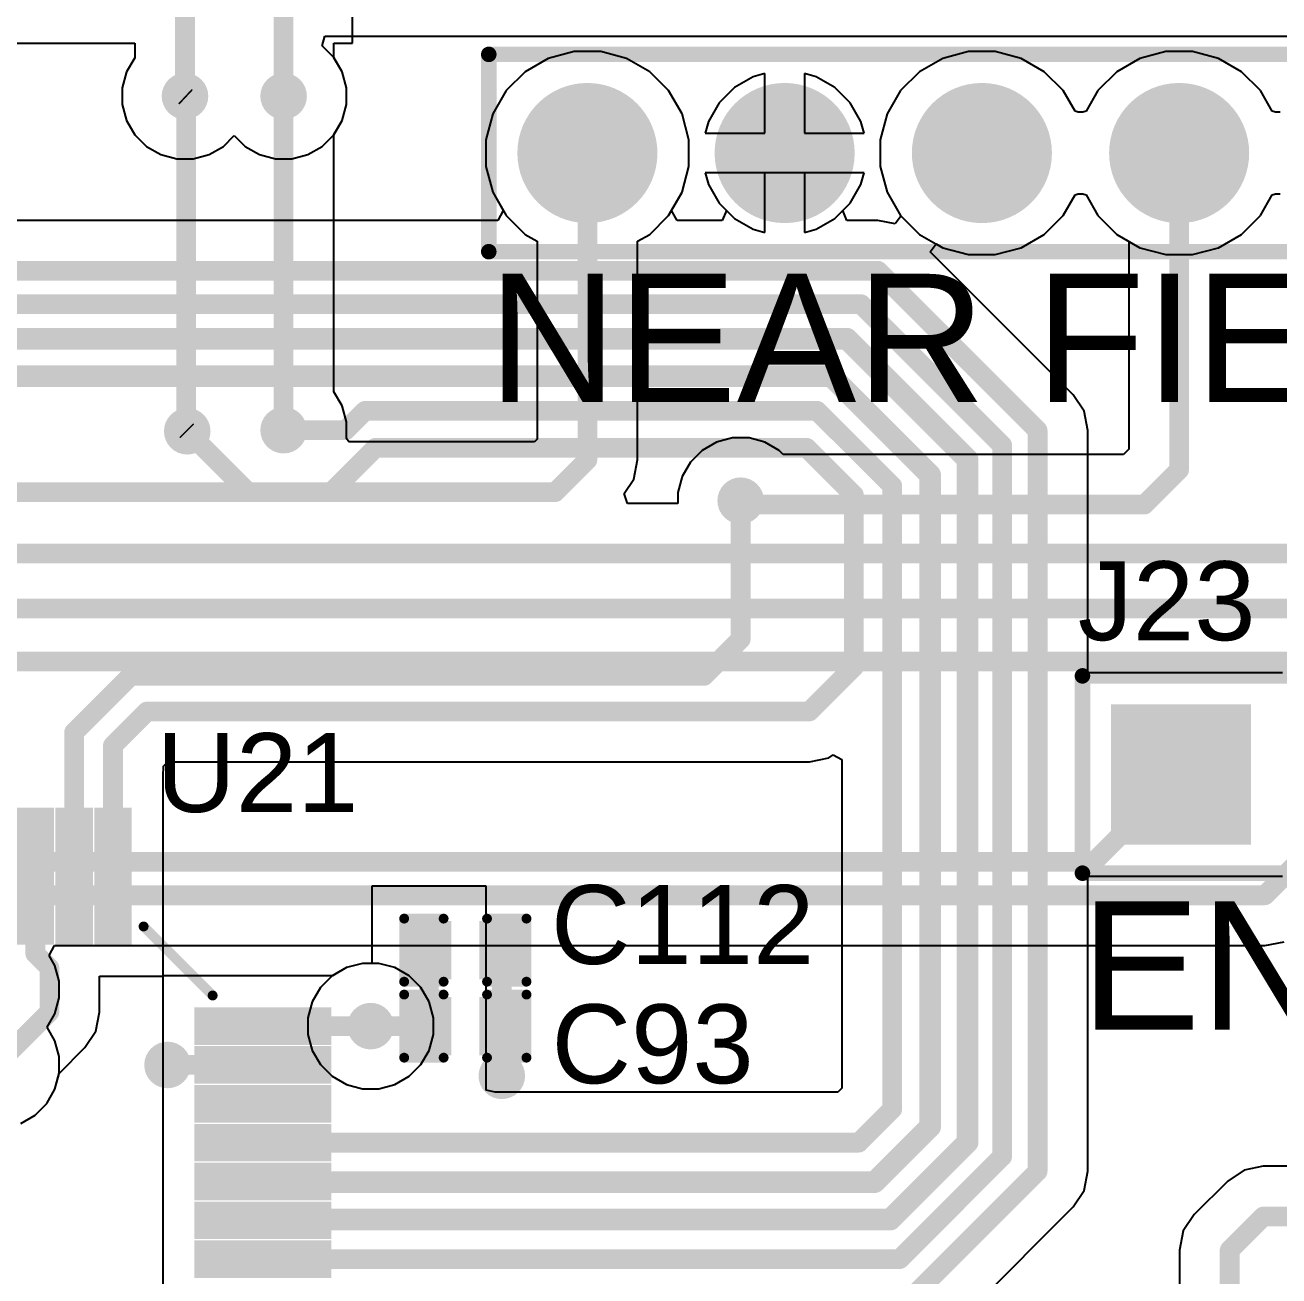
# Model space of a CAD drawing. Header units: millimetres. Extents: x -3 to 5437, y -3 to 5435.
# Drawn here: x 112.34 to 128.48, y 74.01 to 90.12 of the extents above; entities that cross this region are included whole.
import ezdxf

# ---------------------------------------------------------------- set-up
doc = ezdxf.new("R2010")
doc.units = ezdxf.units.MM
for name, color, linetype in [('BottomLayer', 5, 'Continuous'), ('BottomSolder', 6, 'Continuous'), ('MultiLayer', 9, 'Continuous'), ('PadHoleLayer', 156, 'Continuous'), ('TopLayer', 1, 'Continuous'), ('TopOverlay', 2, 'Continuous'), ('TopPaste', 8, 'Continuous'), ('TopSolder', 216, 'Continuous'), ('ViaHoleLayer', 16, 'Continuous')]:
    doc.layers.add(name, color=color, linetype=linetype)
doc.styles.add('Arial', font='', dxfattribs={"height": 0.2})
doc.styles.get('Arial').set_extended_font_data('Arial')

# ---------------------------------------------------------------- blocks, each defined once
blk = doc.blocks.new('C___0402_40')
at = {"layer": 'TopLayer'}
for points in [[(-0.699, -0.318), (-0.699, 0.318), (-0.241, 0.318), (-0.241, -0.318)], [(0.241, -0.318), (0.241, 0.318), (0.699, 0.318), (0.699, -0.318)]]:
    blk.add_hatch(color=1, dxfattribs=at).paths.add_polyline_path(points)
at = {"layer": 'TopPaste'}
for points in [[(-0.699, -0.318), (-0.699, 0.318), (-0.241, 0.318), (-0.241, -0.318)], [(0.241, -0.318), (0.241, 0.318), (0.699, 0.318), (0.699, -0.318)]]:
    blk.add_hatch(color=8, dxfattribs=at).paths.add_polyline_path(points)
at = {"layer": 'TopSolder'}
for points in [[(-0.758, -0.377), (-0.758, 0.377), (-0.181, 0.377), (-0.181, -0.377)], [(0.181, -0.377), (0.181, 0.377), (0.758, 0.377), (0.758, -0.377)]]:
    blk.add_hatch(color=216, dxfattribs=at).paths.add_polyline_path(points)
at = {"layer": 'TopOverlay', "const_width": 0.127}
for points in [[(-0.787, -0.406), (-0.787, 0.406)], [(-0.787, 0.406), (-0.279, 0.406)], [(0.279, 0.406), (0.787, 0.406)], [(0.787, -0.406), (0.787, 0.406)], [(-0.787, -0.406), (-0.279, -0.406)], [(0.279, -0.406), (0.787, -0.406)]]:
    blk.add_lwpolyline(points, dxfattribs=at)
at = {"layer": 'TopOverlay', "const_width": 0.0635}
for points in [[(-0.819, 0.406, 1), (-0.756, 0.406, 1)], [(-0.819, 0.406, 1), (-0.756, 0.406, 1)], [(-0.311, 0.406, 1), (-0.248, 0.406, 1)], [(0.248, 0.406, 1), (0.311, 0.406, 1)], [(0.756, 0.406, 1), (0.819, 0.406, 1)], [(0.756, 0.406, 1), (0.819, 0.406, 1)], [(-0.819, -0.406, 1), (-0.756, -0.406, 1)], [(-0.819, -0.406, 1), (-0.756, -0.406, 1)], [(-0.311, -0.406, 1), (-0.248, -0.406, 1)], [(0.248, -0.406, 1), (0.311, -0.406, 1)], [(0.756, -0.406, 1), (0.819, -0.406, 1)], [(0.756, -0.406, 1), (0.819, -0.406, 1)]]:
    blk.add_lwpolyline(points, format="xyb", close=True, dxfattribs=at)
blk = doc.blocks.new('C___0402_45')
at = {"layer": 'TopLayer'}
for points in [[(-0.699, -0.318), (-0.699, 0.318), (-0.241, 0.318), (-0.241, -0.318)], [(0.241, -0.318), (0.241, 0.318), (0.699, 0.318), (0.699, -0.318)]]:
    blk.add_hatch(color=1, dxfattribs=at).paths.add_polyline_path(points)
at = {"layer": 'TopPaste'}
for points in [[(-0.699, -0.318), (-0.699, 0.318), (-0.241, 0.318), (-0.241, -0.318)], [(0.241, -0.318), (0.241, 0.318), (0.699, 0.318), (0.699, -0.318)]]:
    blk.add_hatch(color=8, dxfattribs=at).paths.add_polyline_path(points)
at = {"layer": 'TopSolder'}
for points in [[(-0.758, -0.377), (-0.758, 0.377), (-0.181, 0.377), (-0.181, -0.377)], [(0.181, -0.377), (0.181, 0.377), (0.758, 0.377), (0.758, -0.377)]]:
    blk.add_hatch(color=216, dxfattribs=at).paths.add_polyline_path(points)
at = {"layer": 'TopOverlay', "const_width": 0.127}
for points in [[(-0.787, -0.406), (-0.787, 0.406)], [(-0.787, 0.406), (-0.279, 0.406)], [(0.279, 0.406), (0.787, 0.406)], [(0.787, -0.406), (0.787, 0.406)], [(-0.787, -0.406), (-0.279, -0.406)], [(0.279, -0.406), (0.787, -0.406)]]:
    blk.add_lwpolyline(points, dxfattribs=at)
at = {"layer": 'TopOverlay', "const_width": 0.0635}
for points in [[(-0.819, 0.406, 1), (-0.756, 0.406, 1)], [(-0.819, 0.406, 1), (-0.756, 0.406, 1)], [(-0.311, 0.406, 1), (-0.248, 0.406, 1)], [(0.248, 0.406, 1), (0.311, 0.406, 1)], [(0.756, 0.406, 1), (0.819, 0.406, 1)], [(0.756, 0.406, 1), (0.819, 0.406, 1)], [(-0.819, -0.406, 1), (-0.756, -0.406, 1)], [(-0.819, -0.406, 1), (-0.756, -0.406, 1)], [(-0.311, -0.406, 1), (-0.248, -0.406, 1)], [(0.248, -0.406, 1), (0.311, -0.406, 1)], [(0.756, -0.406, 1), (0.819, -0.406, 1)], [(0.756, -0.406, 1), (0.819, -0.406, 1)]]:
    blk.add_lwpolyline(points, format="xyb", close=True, dxfattribs=at)
blk = doc.blocks.new('HDR1X7_114')
at = {"layer": 'BottomLayer'}
h = blk.add_hatch(color=5, dxfattribs=at)
edge = h.paths.add_edge_path()
edge.add_arc((7.62, 0), 0.8, 0, 360)
h = blk.add_hatch(color=5, dxfattribs=at)
edge = h.paths.add_edge_path()
edge.add_arc((10.16, 0), 0.8, 0, 360)
h = blk.add_hatch(color=5, dxfattribs=at)
edge = h.paths.add_edge_path()
edge.add_arc((12.7, 0), 0.8, 0, 360)
h = blk.add_hatch(color=5, dxfattribs=at)
edge = h.paths.add_edge_path()
edge.add_arc((15.24, 0), 0.8, 0, 360)
at = {"layer": 'BottomSolder'}
h = blk.add_hatch(color=6, dxfattribs=at)
edge = h.paths.add_edge_path()
edge.add_arc((7.62, 0), 0.902, 0, 360)
h = blk.add_hatch(color=6, dxfattribs=at)
edge = h.paths.add_edge_path()
edge.add_arc((10.16, 0), 0.902, 0, 360)
h = blk.add_hatch(color=6, dxfattribs=at)
edge = h.paths.add_edge_path()
edge.add_arc((12.7, 0), 0.902, 0, 360)
h = blk.add_hatch(color=6, dxfattribs=at)
edge = h.paths.add_edge_path()
edge.add_arc((15.24, 0), 0.902, 0, 360)
at = {"layer": 'MultiLayer'}
h = blk.add_hatch(color=9, dxfattribs=at)
edge = h.paths.add_edge_path()
edge.add_arc((7.62, 0), 0.8, 0, 360)
h = blk.add_hatch(color=9, dxfattribs=at)
edge = h.paths.add_edge_path()
edge.add_arc((10.16, 0), 0.8, 0, 360)
h = blk.add_hatch(color=9, dxfattribs=at)
edge = h.paths.add_edge_path()
edge.add_arc((12.7, 0), 0.8, 0, 360)
h = blk.add_hatch(color=9, dxfattribs=at)
edge = h.paths.add_edge_path()
edge.add_arc((15.24, 0), 0.8, 0, 360)
at = {"layer": 'PadHoleLayer'}
h = blk.add_hatch(color=156, dxfattribs=at)
edge = h.paths.add_edge_path()
edge.add_arc((7.62, 0), 0.45, 0, 360)
h = blk.add_hatch(color=156, dxfattribs=at)
edge = h.paths.add_edge_path()
edge.add_arc((10.16, 0), 0.45, 0, 360)
h = blk.add_hatch(color=156, dxfattribs=at)
edge = h.paths.add_edge_path()
edge.add_arc((12.7, 0), 0.45, 0, 360)
h = blk.add_hatch(color=156, dxfattribs=at)
edge = h.paths.add_edge_path()
edge.add_arc((15.24, 0), 0.45, 0, 360)
at = {"layer": 'TopLayer'}
h = blk.add_hatch(color=1, dxfattribs=at)
edge = h.paths.add_edge_path()
edge.add_arc((7.62, 0), 0.8, 0, 360)
h = blk.add_hatch(color=1, dxfattribs=at)
edge = h.paths.add_edge_path()
edge.add_arc((10.16, 0), 0.8, 0, 360)
h = blk.add_hatch(color=1, dxfattribs=at)
edge = h.paths.add_edge_path()
edge.add_arc((12.7, 0), 0.8, 0, 360)
h = blk.add_hatch(color=1, dxfattribs=at)
edge = h.paths.add_edge_path()
edge.add_arc((15.24, 0), 0.8, 0, 360)
at = {"layer": 'TopSolder'}
h = blk.add_hatch(color=216, dxfattribs=at)
edge = h.paths.add_edge_path()
edge.add_arc((7.62, 0), 0.902, 0, 360)
h = blk.add_hatch(color=216, dxfattribs=at)
edge = h.paths.add_edge_path()
edge.add_arc((10.16, 0), 0.902, 0, 360)
h = blk.add_hatch(color=216, dxfattribs=at)
edge = h.paths.add_edge_path()
edge.add_arc((12.7, 0), 0.902, 0, 360)
h = blk.add_hatch(color=216, dxfattribs=at)
edge = h.paths.add_edge_path()
edge.add_arc((15.24, 0), 0.902, 0, 360)
at = {"layer": 'TopOverlay', "const_width": 0.2}
for points in [[(16.51, 1.27), (-1.27, 1.27)], [(16.51, 1.27), (16.51, -1.27)], [(16.51, -1.27), (-1.27, -1.27)]]:
    blk.add_lwpolyline(points, dxfattribs=at)
at = {"layer": 'TopOverlay', "const_width": 0.1}
for points in [[(16.46, 1.27, 1), (16.56, 1.27, 1)], [(16.46, 1.27, 1), (16.56, 1.27, 1)], [(16.46, -1.27, 1), (16.56, -1.27, 1)], [(16.46, -1.27, 1), (16.56, -1.27, 1)]]:
    blk.add_lwpolyline(points, format="xyb", close=True, dxfattribs=at)
blk = doc.blocks.new('HDR1X4__140')
at = {"layer": 'BottomLayer'}
blk.add_hatch(color=5, dxfattribs=at).paths.add_polyline_path([(-0.8, 0.8), (0.8, 0.8), (0.8, -0.8), (-0.8, -0.8)])
h = blk.add_hatch(color=5, dxfattribs=at)
edge = h.paths.add_edge_path()
edge.add_arc((2.54, 0), 0.8, 0, 360)
h = blk.add_hatch(color=5, dxfattribs=at)
edge = h.paths.add_edge_path()
edge.add_arc((5.08, 0), 0.8, 0, 360)
h = blk.add_hatch(color=5, dxfattribs=at)
edge = h.paths.add_edge_path()
edge.add_arc((7.62, 0), 0.8, 0, 360)
at = {"layer": 'BottomSolder'}
blk.add_hatch(color=6, dxfattribs=at).paths.add_polyline_path([(-0.902, 0.902), (0.902, 0.902), (0.902, -0.902), (-0.902, -0.902)])
h = blk.add_hatch(color=6, dxfattribs=at)
edge = h.paths.add_edge_path()
edge.add_arc((2.54, 0), 0.902, 0, 360)
h = blk.add_hatch(color=6, dxfattribs=at)
edge = h.paths.add_edge_path()
edge.add_arc((5.08, 0), 0.902, 0, 360)
h = blk.add_hatch(color=6, dxfattribs=at)
edge = h.paths.add_edge_path()
edge.add_arc((7.62, 0), 0.902, 0, 360)
at = {"layer": 'MultiLayer'}
blk.add_hatch(color=9, dxfattribs=at).paths.add_polyline_path([(-0.8, 0.8), (0.8, 0.8), (0.8, -0.8), (-0.8, -0.8)])
h = blk.add_hatch(color=9, dxfattribs=at)
edge = h.paths.add_edge_path()
edge.add_arc((2.54, 0), 0.8, 0, 360)
h = blk.add_hatch(color=9, dxfattribs=at)
edge = h.paths.add_edge_path()
edge.add_arc((5.08, 0), 0.8, 0, 360)
h = blk.add_hatch(color=9, dxfattribs=at)
edge = h.paths.add_edge_path()
edge.add_arc((7.62, 0), 0.8, 0, 360)
at = {"layer": 'PadHoleLayer'}
h = blk.add_hatch(color=156, dxfattribs=at)
edge = h.paths.add_edge_path()
edge.add_arc((0, 0), 0.475, 0, 360)
h = blk.add_hatch(color=156, dxfattribs=at)
edge = h.paths.add_edge_path()
edge.add_arc((2.54, 0), 0.475, 0, 360)
h = blk.add_hatch(color=156, dxfattribs=at)
edge = h.paths.add_edge_path()
edge.add_arc((5.08, 0), 0.475, 0, 360)
h = blk.add_hatch(color=156, dxfattribs=at)
edge = h.paths.add_edge_path()
edge.add_arc((7.62, 0), 0.475, 0, 360)
at = {"layer": 'TopLayer'}
blk.add_hatch(color=1, dxfattribs=at).paths.add_polyline_path([(-0.8, 0.8), (0.8, 0.8), (0.8, -0.8), (-0.8, -0.8)])
h = blk.add_hatch(color=1, dxfattribs=at)
edge = h.paths.add_edge_path()
edge.add_arc((2.54, 0), 0.8, 0, 360)
h = blk.add_hatch(color=1, dxfattribs=at)
edge = h.paths.add_edge_path()
edge.add_arc((5.08, 0), 0.8, 0, 360)
h = blk.add_hatch(color=1, dxfattribs=at)
edge = h.paths.add_edge_path()
edge.add_arc((7.62, 0), 0.8, 0, 360)
at = {"layer": 'TopSolder'}
blk.add_hatch(color=216, dxfattribs=at).paths.add_polyline_path([(-0.902, 0.902), (0.902, 0.902), (0.902, -0.902), (-0.902, -0.902)])
h = blk.add_hatch(color=216, dxfattribs=at)
edge = h.paths.add_edge_path()
edge.add_arc((2.54, 0), 0.902, 0, 360)
h = blk.add_hatch(color=216, dxfattribs=at)
edge = h.paths.add_edge_path()
edge.add_arc((5.08, 0), 0.902, 0, 360)
h = blk.add_hatch(color=216, dxfattribs=at)
edge = h.paths.add_edge_path()
edge.add_arc((7.62, 0), 0.902, 0, 360)
at = {"layer": 'TopOverlay', "const_width": 0.2}
for points in [[(-1.27, 1.27), (8.89, 1.27)], [(-1.27, -1.27), (-1.27, 1.27)], [(8.89, -1.27), (8.89, 1.27)], [(-1.27, -1.27), (8.89, -1.27)]]:
    blk.add_lwpolyline(points, dxfattribs=at)
at = {"layer": 'TopOverlay', "const_width": 0.1}
for points in [[(-1.32, 1.27, 1), (-1.22, 1.27, 1)], [(-1.32, 1.27, 1), (-1.22, 1.27, 1)], [(8.84, 1.27, 1), (8.94, 1.27, 1)], [(8.84, 1.27, 1), (8.94, 1.27, 1)], [(-1.32, -1.27, 1), (-1.22, -1.27, 1)], [(-1.32, -1.27, 1), (-1.22, -1.27, 1)], [(8.84, -1.27, 1), (8.94, -1.27, 1)], [(8.84, -1.27, 1), (8.94, -1.27, 1)]]:
    blk.add_lwpolyline(points, format="xyb", close=True, dxfattribs=at)
blk = doc.blocks.new('LQFP_144_20_20__157')
at = {"layer": 'TopLayer'}
for points in [[(7.61, 9.9), (7.61, 11.46), (7.89, 11.46), (7.89, 9.9)], [(8.11, 9.9), (8.11, 11.46), (8.39, 11.46), (8.39, 9.9)], [(8.61, 9.9), (8.61, 11.46), (8.89, 11.46), (8.89, 9.9)], [(9.9, 8.89), (11.46, 8.89), (11.46, 8.61), (9.9, 8.61)], [(9.9, 8.39), (11.46, 8.39), (11.46, 8.11), (9.9, 8.11)], [(9.9, 7.89), (11.46, 7.89), (11.46, 7.61), (9.9, 7.61)], [(9.9, 7.39), (11.46, 7.39), (11.46, 7.11), (9.9, 7.11)], [(9.9, 6.89), (11.46, 6.89), (11.46, 6.61), (9.9, 6.61)], [(9.9, 6.39), (11.46, 6.39), (11.46, 6.11), (9.9, 6.11)], [(9.9, 5.89), (11.46, 5.89), (11.46, 5.61), (9.9, 5.61)]]:
    blk.add_hatch(color=1, dxfattribs=at).paths.add_polyline_path(points)
at = {"layer": 'TopPaste'}
for points in [[(7.61, 9.9), (7.61, 11.46), (7.89, 11.46), (7.89, 9.9)], [(8.11, 9.9), (8.11, 11.46), (8.39, 11.46), (8.39, 9.9)], [(8.61, 9.9), (8.61, 11.46), (8.89, 11.46), (8.89, 9.9)], [(9.9, 8.89), (11.46, 8.89), (11.46, 8.61), (9.9, 8.61)], [(9.9, 8.39), (11.46, 8.39), (11.46, 8.11), (9.9, 8.11)], [(9.9, 7.89), (11.46, 7.89), (11.46, 7.61), (9.9, 7.61)], [(9.9, 7.39), (11.46, 7.39), (11.46, 7.11), (9.9, 7.11)], [(9.9, 6.89), (11.46, 6.89), (11.46, 6.61), (9.9, 6.61)], [(9.9, 6.39), (11.46, 6.39), (11.46, 6.11), (9.9, 6.11)], [(9.9, 5.89), (11.46, 5.89), (11.46, 5.61), (9.9, 5.61)]]:
    blk.add_hatch(color=8, dxfattribs=at).paths.add_polyline_path(points)
at = {"layer": 'TopSolder'}
for points in [[(7.508, 9.798), (7.508, 11.562), (7.992, 11.562), (7.992, 9.798)], [(8.008, 9.798), (8.008, 11.562), (8.492, 11.562), (8.492, 9.798)], [(8.508, 9.798), (8.508, 11.562), (8.992, 11.562), (8.992, 9.798)], [(9.798, 8.992), (11.562, 8.992), (11.562, 8.508), (9.798, 8.508)], [(9.798, 8.492), (11.562, 8.492), (11.562, 8.008), (9.798, 8.008)], [(9.798, 7.992), (11.562, 7.992), (11.562, 7.508), (9.798, 7.508)], [(9.798, 7.492), (11.562, 7.492), (11.562, 7.008), (9.798, 7.008)], [(9.798, 6.992), (11.562, 6.992), (11.562, 6.508), (9.798, 6.508)], [(9.798, 6.492), (11.562, 6.492), (11.562, 6.008), (9.798, 6.008)], [(9.798, 5.992), (11.562, 5.992), (11.562, 5.508), (9.798, 5.508)]]:
    blk.add_hatch(color=216, dxfattribs=at).paths.add_polyline_path(points)
at = {"layer": 'TopOverlay', "const_width": 0.127}
blk.add_lwpolyline([(9.144, 10.033), (10.033, 9.144)], dxfattribs=at)
at = {"layer": 'TopOverlay', "const_width": 0.0635}
for points in [[(9.112, 10.033, 1), (9.176, 10.033, 1)], [(10.001, 9.144, 1), (10.065, 9.144, 1)]]:
    blk.add_lwpolyline(points, format="xyb", close=True, dxfattribs=at)

msp = doc.modelspace()

# ---------------------------------------------------------------- hatches: boundary and pattern name
at = {"layer": 'BottomLayer'}
h = msp.add_hatch(color=5, dxfattribs=at)
edge = h.paths.add_edge_path()
edge.add_arc((114.398, 89.201), 0.3, 0, 360)
h = msp.add_hatch(color=5, dxfattribs=at)
edge = h.paths.add_edge_path()
edge.add_arc((115.668, 89.201), 0.3, 0, 360)
h = msp.add_hatch(color=5, dxfattribs=at)
edge = h.paths.add_edge_path()
edge.add_arc((114.427, 84.887), 0.3, 0, 360)
h = msp.add_hatch(color=5, dxfattribs=at)
edge = h.paths.add_edge_path()
edge.add_arc((115.668, 84.901), 0.3, 0, 360)
h = msp.add_hatch(color=5, dxfattribs=at)
edge = h.paths.add_edge_path()
edge.add_arc((121.554, 83.993), 0.3, 0, 360)
h = msp.add_hatch(color=5, dxfattribs=at)
edge = h.paths.add_edge_path()
edge.add_arc((116.789, 77.229), 0.3, 0, 360)
h = msp.add_hatch(color=5, dxfattribs=at)
edge = h.paths.add_edge_path()
edge.add_arc((114.173, 76.729), 0.3, 0, 360)
h = msp.add_hatch(color=5, dxfattribs=at)
edge = h.paths.add_edge_path()
edge.add_arc((118.478, 76.589), 0.3, 0, 360)
at = {"layer": 'BottomSolder'}
h = msp.add_hatch(color=6, dxfattribs=at)
edge = h.paths.add_edge_path()
edge.add_arc((115.668, 84.901), 0.15, 0, 360)
at = {"layer": 'TopLayer'}
h = msp.add_hatch(color=1, dxfattribs=at)
edge = h.paths.add_edge_path()
edge.add_arc((114.398, 89.201), 0.3, 0, 360)
h = msp.add_hatch(color=1, dxfattribs=at)
edge = h.paths.add_edge_path()
edge.add_arc((115.668, 89.201), 0.3, 0, 360)
h = msp.add_hatch(color=1, dxfattribs=at)
edge = h.paths.add_edge_path()
edge.add_arc((114.427, 84.887), 0.3, 0, 360)
h = msp.add_hatch(color=1, dxfattribs=at)
edge = h.paths.add_edge_path()
edge.add_arc((115.668, 84.901), 0.3, 0, 360)
h = msp.add_hatch(color=1, dxfattribs=at)
edge = h.paths.add_edge_path()
edge.add_arc((121.554, 83.993), 0.3, 0, 360)
h = msp.add_hatch(color=1, dxfattribs=at)
edge = h.paths.add_edge_path()
edge.add_arc((116.789, 77.229), 0.3, 0, 360)
h = msp.add_hatch(color=1, dxfattribs=at)
edge = h.paths.add_edge_path()
edge.add_arc((114.173, 76.729), 0.3, 0, 360)
h = msp.add_hatch(color=1, dxfattribs=at)
edge = h.paths.add_edge_path()
edge.add_arc((118.478, 76.589), 0.3, 0, 360)
at = {"layer": 'TopSolder'}
h = msp.add_hatch(color=216, dxfattribs=at)
edge = h.paths.add_edge_path()
edge.add_arc((115.668, 84.901), 0.15, 0, 360)
at = {"layer": 'ViaHoleLayer'}
h = msp.add_hatch(color=16, dxfattribs=at)
edge = h.paths.add_edge_path()
edge.add_arc((114.398, 89.201), 0.15, 0, 360)
h = msp.add_hatch(color=16, dxfattribs=at)
edge = h.paths.add_edge_path()
edge.add_arc((115.668, 89.201), 0.15, 0, 360)
h = msp.add_hatch(color=16, dxfattribs=at)
edge = h.paths.add_edge_path()
edge.add_arc((114.427, 84.887), 0.15, 0, 360)
h = msp.add_hatch(color=16, dxfattribs=at)
edge = h.paths.add_edge_path()
edge.add_arc((115.668, 84.901), 0.15, 0, 360)
h = msp.add_hatch(color=16, dxfattribs=at)
edge = h.paths.add_edge_path()
edge.add_arc((121.554, 83.993), 0.15, 0, 360)
h = msp.add_hatch(color=16, dxfattribs=at)
edge = h.paths.add_edge_path()
edge.add_arc((116.789, 77.229), 0.15, 0, 360)
h = msp.add_hatch(color=16, dxfattribs=at)
edge = h.paths.add_edge_path()
edge.add_arc((114.173, 76.729), 0.15, 0, 360)
h = msp.add_hatch(color=16, dxfattribs=at)
edge = h.paths.add_edge_path()
edge.add_arc((118.478, 76.589), 0.15, 0, 360)

# ---------------------------------------------------------------- linework, layer by layer
at = {"layer": 'BottomLayer'}
for p, q in [((116.164, 89.848), (116.198, 89.975)), ((116.198, 89.975), (137.314, 89.975)), ((116.164, 89.847), (116.164, 89.848)), ((116.315, 89.697), (116.164, 89.847)), ((119.408, 89.777), (119.075, 89.688)), ((119.752, 89.777), (119.408, 89.777)), ((120.085, 89.688), (119.752, 89.777)), ((124.488, 89.777), (124.155, 89.688)), ((124.832, 89.777), (124.488, 89.777)), ((125.165, 89.688), (124.832, 89.777)), ((127.028, 89.777), (126.695, 89.688)), ((127.372, 89.777), (127.028, 89.777)), ((127.705, 89.688), (127.372, 89.777)), ((116.421, 89.513), (116.315, 89.697)), ((119.075, 89.688), (118.777, 89.516)), ((120.383, 89.516), (120.085, 89.688)), ((124.155, 89.688), (123.857, 89.516)), ((125.463, 89.516), (125.165, 89.688)), ((126.695, 89.688), (126.397, 89.516)), ((128.003, 89.516), (127.705, 89.688)), ((116.476, 89.307), (116.421, 89.513)), ((118.777, 89.516), (118.533, 89.272)), ((120.626, 89.272), (120.383, 89.516)), ((121.713, 89.451), (121.473, 89.312)), ((121.866, 89.492), (121.713, 89.451)), ((121.866, 88.723), (121.866, 89.492)), ((122.527, 89.451), (122.374, 89.492)), ((122.374, 89.492), (122.374, 88.723)), ((122.767, 89.312), (122.527, 89.451)), ((123.857, 89.516), (123.613, 89.272)), ((125.706, 89.272), (125.463, 89.516)), ((126.397, 89.516), (126.153, 89.272)), ((128.246, 89.272), (128.003, 89.516)), ((116.476, 89.095), (116.476, 89.307)), ((121.473, 89.312), (121.276, 89.116)), ((122.963, 89.116), (122.767, 89.312)), ((118.533, 89.272), (118.361, 88.974)), ((120.799, 88.974), (120.626, 89.272)), ((123.613, 89.272), (123.441, 88.974)), ((125.859, 89.008), (125.706, 89.272)), ((126.153, 89.272), (126.001, 89.008)), ((128.399, 89.008), (128.246, 89.272)), ((116.421, 88.889), (116.476, 89.095)), ((118.361, 88.974), (118.272, 88.641)), ((120.888, 88.641), (120.799, 88.974)), ((121.276, 89.116), (121.138, 88.876)), ((123.102, 88.876), (122.963, 89.116)), ((123.441, 88.974), (123.352, 88.641)), ((125.9, 88.997), (125.859, 89.008)), ((125.96, 88.997), (125.9, 88.997)), ((126.001, 89.008), (125.96, 88.997)), ((128.44, 88.997), (128.399, 89.008)), ((128.5, 88.997), (128.44, 88.997)), ((116.316, 88.706), (116.421, 88.889)), ((121.138, 88.876), (121.097, 88.723)), ((123.143, 88.723), (123.102, 88.876)), ((116.316, 85.396), (116.316, 88.706)), ((121.097, 88.723), (121.866, 88.723)), ((122.374, 88.723), (123.143, 88.723)), ((118.272, 88.641), (118.272, 88.297)), ((120.888, 88.297), (120.888, 88.641)), ((123.352, 88.641), (123.352, 88.297)), ((118.272, 88.297), (118.361, 87.964)), ((120.799, 87.964), (120.888, 88.297)), ((121.866, 88.215), (121.097, 88.215)), ((121.097, 88.215), (121.138, 88.062)), ((121.866, 87.446), (121.866, 88.215)), ((123.143, 88.215), (122.374, 88.215)), ((122.374, 88.215), (122.374, 87.446)), ((123.102, 88.062), (123.143, 88.215)), ((123.352, 88.297), (123.441, 87.964)), ((121.138, 88.062), (121.276, 87.822)), ((122.963, 87.822), (123.102, 88.062)), ((118.361, 87.964), (118.533, 87.666)), ((120.626, 87.666), (120.799, 87.964)), ((123.441, 87.964), (123.613, 87.666)), ((125.706, 87.666), (125.859, 87.93)), ((125.859, 87.93), (125.9, 87.942)), ((125.9, 87.942), (125.96, 87.942)), ((125.96, 87.942), (126.001, 87.93)), ((126.001, 87.93), (126.153, 87.666)), ((121.276, 87.822), (121.473, 87.626)), ((122.767, 87.626), (122.963, 87.822)), ((118.533, 87.666), (118.777, 87.422)), ((120.383, 87.422), (120.626, 87.666)), ((121.473, 87.626), (121.713, 87.487)), ((122.527, 87.487), (122.767, 87.626)), ((123.613, 87.666), (123.857, 87.422)), ((125.463, 87.422), (125.706, 87.666)), ((126.153, 87.666), (126.397, 87.422)), ((118.777, 87.422), (118.932, 87.333)), ((120.227, 87.333), (120.383, 87.422)), ((121.713, 87.487), (121.866, 87.446)), ((122.374, 87.446), (122.527, 87.487)), ((123.857, 87.422), (124.155, 87.25)), ((125.165, 87.25), (125.463, 87.422)), ((126.397, 87.422), (126.552, 87.333)), ((118.932, 87.333), (118.932, 84.786)), ((120.227, 84.518), (120.227, 87.333)), ((124.155, 87.25), (124.488, 87.161)), ((124.832, 87.161), (125.165, 87.25)), ((126.552, 87.333), (126.552, 84.658)), ((124.488, 87.161), (124.832, 87.161)), ((116.421, 85.213), (116.316, 85.396)), ((116.476, 85.008), (116.421, 85.213)), ((116.476, 84.795), (116.476, 85.008)), ((116.509, 84.752), (116.476, 84.795)), ((118.932, 84.786), (118.898, 84.752)), ((121.448, 84.801), (121.242, 84.746)), ((121.661, 84.801), (121.448, 84.801)), ((121.866, 84.746), (121.661, 84.801)), ((118.898, 84.752), (116.509, 84.752)), ((121.058, 84.64), (120.908, 84.489)), ((121.242, 84.746), (121.058, 84.64)), ((122.05, 84.64), (121.866, 84.746)), ((122.1, 84.59), (122.05, 84.64)), ((126.552, 84.658), (126.485, 84.59)), ((120.178, 84.27), (120.227, 84.518)), ((120.908, 84.489), (120.801, 84.305)), ((126.485, 84.59), (122.1, 84.59)), ((120.801, 84.305), (120.746, 84.099)), ((120.055, 84.086), (120.178, 84.27)), ((120.098, 83.959), (120.055, 84.086)), ((120.746, 84.099), (120.746, 83.959)), ((120.746, 83.959), (120.098, 83.959)), ((128.304, 78.266), (128.552, 78.315)), ((112.65, 78.139), (112.718, 78.266)), ((112.718, 78.266), (128.304, 78.266)), ((112.724, 78.011), (112.65, 78.139)), ((112.779, 77.806), (112.724, 78.011)), ((116.683, 78.037), (116.477, 77.982)), ((116.896, 78.037), (116.683, 78.037)), ((117.101, 77.982), (116.896, 78.037)), ((116.293, 77.876), (116.143, 77.725)), ((116.477, 77.982), (116.293, 77.876)), ((117.285, 77.876), (117.101, 77.982)), ((117.436, 77.725), (117.285, 77.876)), ((112.779, 77.593), (112.779, 77.806)), ((116.143, 77.725), (116.036, 77.541)), ((117.542, 77.541), (117.436, 77.725)), ((112.724, 77.387), (112.779, 77.593)), ((116.036, 77.541), (115.981, 77.336)), ((117.597, 77.336), (117.542, 77.541)), ((112.624, 77.214), (112.724, 77.387)), ((112.724, 77.041), (112.624, 77.214)), ((115.981, 77.336), (115.981, 77.123)), ((117.597, 77.123), (117.597, 77.336)), ((112.779, 76.836), (112.724, 77.041)), ((115.981, 77.123), (116.036, 76.917)), ((117.542, 76.917), (117.597, 77.123)), ((116.036, 76.917), (116.143, 76.733)), ((117.436, 76.733), (117.542, 76.917)), ((112.779, 76.623), (112.779, 76.836)), ((116.143, 76.733), (116.293, 76.583)), ((117.285, 76.583), (117.436, 76.733)), ((112.724, 76.417), (112.779, 76.623)), ((116.293, 76.583), (116.477, 76.476)), ((117.101, 76.476), (117.285, 76.583)), ((112.617, 76.233), (112.724, 76.417)), ((116.477, 76.476), (116.683, 76.421)), ((116.683, 76.421), (116.896, 76.421)), ((116.896, 76.421), (117.101, 76.476)), ((112.467, 76.083), (112.617, 76.233)), ((112.283, 75.976), (112.467, 76.083)), ((128.284, 75.425), (128.036, 75.376)), ((130.874, 75.425), (128.284, 75.425)), ((128.036, 75.376), (127.826, 75.235)), ((127.826, 75.235), (127.393, 74.802)), ((127.393, 74.802), (127.253, 74.592)), ((127.253, 74.592), (127.203, 74.344)), ((127.203, 74.344), (127.203, 68.542))]:
    msp.add_line(p, q, dxfattribs=at)
at = {"layer": 'BottomLayer', "const_width": 0.254}
for points in [[(114.398, 89.201), (114.413, 89.187)], [(114.413, 84.901), (114.413, 89.187)], [(115.668, 84.901), (115.668, 89.201)], [(119.58, 84.518), (119.58, 88.469)], [(127.2, 84.39), (127.2, 88.469)], [(114.413, 84.901), (114.427, 84.887)], [(119.166, 84.104), (119.58, 84.518)], [(126.753, 83.943), (127.2, 84.39)], [(100.589, 84.104), (119.166, 84.104)], [(121.554, 83.993), (121.604, 83.943)], [(121.604, 83.943), (126.753, 83.943)], [(100.533, 83.312), (129.372, 83.312)], [(100.971, 82.605), (131.816, 82.605)], [(103.683, 81.924), (134.372, 81.924)], [(126.102, 79.345), (127.225, 80.468)], [(128.304, 78.913), (129.765, 80.375)], [(99.963, 79.345), (126.102, 79.345)], [(100.762, 78.913), (128.304, 78.913)], [(127.851, 74.344), (128.284, 74.778)], [(128.284, 74.778), (131.369, 74.778)], [(127.851, 68.227), (127.851, 74.344)]]:
    msp.add_lwpolyline(points, dxfattribs=at)
at = {"layer": 'BottomLayer', "const_width": 0.127}
for points in [[(114.335, 89.201, 1), (114.462, 89.201, 1)], [(114.349, 89.187, 1), (114.476, 89.187, 1)], [(114.349, 89.187, 1), (114.476, 89.187, 1)], [(115.605, 89.201, 1), (115.732, 89.201, 1)], [(119.516, 88.469, 1), (119.643, 88.469, 1)], [(127.136, 88.469, 1), (127.263, 88.469, 1)], [(114.349, 84.901, 1), (114.476, 84.901, 1)], [(114.349, 84.901, 1), (114.476, 84.901, 1)], [(114.364, 84.887, 1), (114.49, 84.887, 1)], [(115.605, 84.901, 1), (115.732, 84.901, 1)], [(119.516, 84.518, 1), (119.643, 84.518, 1)], [(119.516, 84.518, 1), (119.643, 84.518, 1)], [(127.136, 84.39, 1), (127.263, 84.39, 1)], [(127.136, 84.39, 1), (127.263, 84.39, 1)], [(119.103, 84.104, 1), (119.23, 84.104, 1)], [(119.103, 84.104, 1), (119.23, 84.104, 1)], [(121.491, 83.993, 1), (121.618, 83.993, 1)], [(121.541, 83.943, 1), (121.668, 83.943, 1)], [(121.541, 83.943, 1), (121.668, 83.943, 1)], [(126.689, 83.943, 1), (126.816, 83.943, 1)], [(126.689, 83.943, 1), (126.816, 83.943, 1)], [(127.162, 80.468, 1), (127.289, 80.468, 1)], [(126.039, 79.345, 1), (126.166, 79.345, 1)], [(126.039, 79.345, 1), (126.166, 79.345, 1)], [(128.24, 78.913, 1), (128.367, 78.913, 1)], [(128.24, 78.913, 1), (128.367, 78.913, 1)], [(128.221, 74.778, 1), (128.348, 74.778, 1)], [(128.221, 74.778, 1), (128.348, 74.778, 1)], [(127.787, 74.344, 1), (127.914, 74.344, 1)], [(127.787, 74.344, 1), (127.914, 74.344, 1)]]:
    msp.add_lwpolyline(points, format="xyb", close=True, dxfattribs=at)
at = {"layer": 'TopLayer'}
for p, q in [((116.556, 89.885), (116.556, 93.301)), ((111.357, 89.885), (113.751, 89.885)), ((113.751, 89.885), (113.751, 89.696)), ((116.316, 89.696), (116.316, 89.885)), ((116.316, 89.885), (116.556, 89.885)), ((119.408, 89.777), (119.075, 89.688)), ((119.752, 89.777), (119.408, 89.777)), ((120.085, 89.688), (119.752, 89.777)), ((124.488, 89.777), (124.155, 89.688)), ((124.832, 89.777), (124.488, 89.777)), ((125.165, 89.688), (124.832, 89.777)), ((127.028, 89.777), (126.695, 89.688)), ((127.372, 89.777), (127.028, 89.777)), ((127.705, 89.688), (127.372, 89.777)), ((113.751, 89.696), (113.645, 89.513)), ((116.421, 89.513), (116.316, 89.696)), ((119.075, 89.688), (118.777, 89.516)), ((120.383, 89.516), (120.085, 89.688)), ((124.155, 89.688), (123.857, 89.516)), ((125.463, 89.516), (125.165, 89.688)), ((126.695, 89.688), (126.397, 89.516)), ((128.003, 89.516), (127.705, 89.688)), ((113.645, 89.513), (113.59, 89.307)), ((116.476, 89.307), (116.421, 89.513)), ((118.777, 89.516), (118.533, 89.272)), ((120.626, 89.272), (120.383, 89.516)), ((121.713, 89.451), (121.473, 89.312)), ((121.866, 89.492), (121.713, 89.451)), ((121.866, 88.723), (121.866, 89.492)), ((122.527, 89.451), (122.374, 89.492)), ((122.374, 89.492), (122.374, 88.723)), ((122.767, 89.312), (122.527, 89.451)), ((123.857, 89.516), (123.613, 89.272)), ((125.706, 89.272), (125.463, 89.516)), ((126.397, 89.516), (126.153, 89.272)), ((128.246, 89.272), (128.003, 89.516)), ((113.59, 89.307), (113.59, 89.095)), ((116.476, 89.095), (116.476, 89.307)), ((121.473, 89.312), (121.276, 89.116)), ((122.963, 89.116), (122.767, 89.312)), ((118.533, 89.272), (118.361, 88.974)), ((120.799, 88.974), (120.626, 89.272)), ((123.613, 89.272), (123.441, 88.974)), ((125.859, 89.008), (125.706, 89.272)), ((126.153, 89.272), (126.001, 89.008)), ((128.399, 89.008), (128.246, 89.272)), ((113.59, 89.095), (113.645, 88.889)), ((116.421, 88.889), (116.476, 89.095)), ((118.361, 88.974), (118.272, 88.641)), ((120.888, 88.641), (120.799, 88.974)), ((121.276, 89.116), (121.138, 88.876)), ((123.102, 88.876), (122.963, 89.116)), ((123.441, 88.974), (123.352, 88.641)), ((125.9, 88.997), (125.859, 89.008)), ((125.96, 88.997), (125.9, 88.997)), ((126.001, 89.008), (125.96, 88.997)), ((128.44, 88.997), (128.399, 89.008)), ((128.5, 88.997), (128.44, 88.997)), ((113.645, 88.889), (113.752, 88.705)), ((116.315, 88.705), (116.421, 88.889)), ((121.138, 88.876), (121.097, 88.723)), ((123.143, 88.723), (123.102, 88.876)), ((113.752, 88.705), (113.902, 88.554)), ((114.894, 88.554), (115.033, 88.693)), ((115.033, 88.693), (115.172, 88.554)), ((116.164, 88.554), (116.315, 88.705)), ((121.097, 88.723), (121.866, 88.723)), ((122.374, 88.723), (123.143, 88.723)), ((113.902, 88.554), (114.086, 88.448)), ((114.71, 88.448), (114.894, 88.554)), ((115.172, 88.554), (115.356, 88.448)), ((115.98, 88.448), (116.164, 88.554)), ((118.272, 88.641), (118.272, 88.297)), ((120.888, 88.297), (120.888, 88.641)), ((123.352, 88.641), (123.352, 88.297)), ((114.086, 88.448), (114.292, 88.393)), ((114.292, 88.393), (114.505, 88.393)), ((114.505, 88.393), (114.71, 88.448)), ((115.356, 88.448), (115.562, 88.393)), ((115.562, 88.393), (115.775, 88.393)), ((115.775, 88.393), (115.98, 88.448)), ((118.272, 88.297), (118.361, 87.964)), ((120.799, 87.964), (120.888, 88.297)), ((122.12, 88.215), (121.097, 88.215)), ((121.097, 88.215), (121.138, 88.062)), ((123.143, 88.215), (122.12, 88.215)), ((123.102, 88.062), (123.143, 88.215)), ((123.352, 88.297), (123.441, 87.964)), ((121.138, 88.062), (121.276, 87.822)), ((122.963, 87.822), (123.102, 88.062)), ((118.361, 87.964), (118.497, 87.728)), ((120.662, 87.728), (120.799, 87.964)), ((123.441, 87.964), (123.613, 87.666)), ((125.706, 87.666), (125.859, 87.93)), ((125.859, 87.93), (125.9, 87.942)), ((125.9, 87.942), (125.96, 87.942)), ((125.96, 87.942), (126.001, 87.93)), ((126.001, 87.93), (126.153, 87.666)), ((128.246, 87.666), (128.399, 87.93)), ((128.399, 87.93), (128.44, 87.942)), ((128.44, 87.942), (128.5, 87.942)), ((118.497, 87.728), (118.425, 87.601)), ((120.735, 87.601), (120.662, 87.728)), ((121.276, 87.822), (121.37, 87.728)), ((121.37, 87.728), (121.317, 87.601)), ((122.87, 87.728), (122.963, 87.822)), ((122.922, 87.601), (122.87, 87.728)), ((118.425, 87.601), (103.254, 87.601)), ((121.317, 87.601), (120.735, 87.601)), ((123.321, 87.601), (122.922, 87.601)), ((123.542, 87.557), (123.321, 87.601)), ((123.609, 87.642), (123.542, 87.557)), ((123.617, 87.662), (123.609, 87.642)), ((123.613, 87.666), (123.617, 87.662)), ((125.463, 87.422), (125.706, 87.666)), ((126.153, 87.666), (126.397, 87.422)), ((128.003, 87.422), (128.246, 87.666)), ((125.165, 87.25), (125.463, 87.422)), ((126.397, 87.422), (126.695, 87.25)), ((127.705, 87.25), (128.003, 87.422)), ((123.994, 87.197), (124.072, 87.298)), ((125.835, 85.355), (123.994, 87.197)), ((124.072, 87.298), (124.155, 87.25)), ((124.155, 87.25), (124.488, 87.161)), ((124.832, 87.161), (125.165, 87.25)), ((126.695, 87.25), (127.028, 87.161)), ((127.372, 87.161), (127.705, 87.25)), ((124.488, 87.161), (124.832, 87.161)), ((127.028, 87.161), (127.372, 87.161)), ((125.976, 85.145), (125.835, 85.355)), ((126.025, 84.897), (125.976, 85.145)), ((126.025, 81.776), (126.025, 84.897)), ((128.533, 81.776), (126.025, 81.776)), ((114.119, 80.447), (114.12, 80.574)), ((114.12, 80.574), (114.178, 80.633)), ((114.178, 80.633), (122.439, 80.633)), ((122.439, 80.633), (122.687, 80.682)), ((122.687, 80.682), (122.746, 80.722)), ((122.746, 80.722), (122.858, 80.662)), ((122.858, 80.662), (122.858, 76.429)), ((114.119, 77.877), (114.119, 80.447)), ((114.119, 80.447), (114.119, 80.447)), ((114.119, 80.447), (114.119, 80.447)), ((126.025, 75.36), (126.025, 79.16)), ((126.025, 79.16), (128.533, 79.16)), ((118.275, 79.032), (116.802, 79.032)), ((116.802, 79.032), (116.802, 78.037)), ((118.275, 77.381), (118.275, 79.032)), ((116.683, 78.037), (116.477, 77.982)), ((116.802, 78.037), (116.683, 78.037)), ((113.299, 77.41), (113.299, 77.871)), ((113.299, 77.871), (114.113, 77.871)), ((114.113, 77.871), (114.113, 76.581)), ((116.296, 77.877), (114.119, 77.877)), ((116.477, 77.982), (116.296, 77.877)), ((113.25, 77.163), (113.299, 77.41)), ((118.275, 76.404), (118.275, 77.381)), ((113.11, 76.952), (113.25, 77.163)), ((112.778, 76.621), (113.11, 76.952)), ((112.724, 76.417), (112.778, 76.621)), ((114.113, 76.581), (114.113, 75.581)), ((112.617, 76.233), (112.724, 76.417)), ((118.391, 76.377), (118.275, 76.404)), ((122.806, 76.377), (118.391, 76.377)), ((122.858, 76.429), (122.806, 76.377)), ((112.467, 76.083), (112.617, 76.233)), ((112.283, 75.976), (112.467, 76.083)), ((114.113, 75.581), (114.113, 74.581)), ((125.976, 75.112), (126.025, 75.36)), ((125.835, 74.902), (125.976, 75.112)), ((124.205, 73.271), (125.835, 74.902)), ((114.113, 74.581), (114.113, 73.581))]:
    msp.add_line(p, q, dxfattribs=at)
for points, const_width in [([(114.398, 89.201), (114.398, 91.593)], 0.254), ([(115.668, 89.201), (115.668, 91.593)], 0.254), ([(94.688, 86.954), (123.321, 86.954)], 0.254), ([(123.321, 86.954), (125.378, 84.897)], 0.254), ([(94.509, 86.522), (123.106, 86.522)], 0.254), ([(123.106, 86.522), (124.92, 84.708)], 0.254), ([(94.249, 86.078), (122.922, 86.078)], 0.279), ([(122.922, 86.078), (124.476, 84.524)], 0.279), ([(94.049, 85.595), (122.722, 85.595)], 0.279), ([(122.722, 85.595), (123.993, 84.324)], 0.279), ([(116.468, 84.901), (116.717, 85.15)], 0.254), ([(116.717, 85.15), (122.538, 85.15)], 0.254), ([(122.538, 85.15), (123.506, 84.183)], 0.254), ([(114.427, 84.887), (115.21, 84.104)], 0.254), ([(115.595, 84.861), (115.635, 84.901)], 0.254), ([(115.635, 84.901), (115.668, 84.901)], 0.254), ([(115.668, 84.901), (116.468, 84.901)], 0.254), ([(125.378, 75.36), (125.378, 84.897)], 0.254), ([(116.282, 84.104), (116.851, 84.674)], 0.254), ([(116.851, 84.674), (122.404, 84.674)], 0.254), ([(122.404, 84.674), (123.012, 84.066)], 0.254), ([(124.92, 75.549), (124.92, 84.708)], 0.254), ([(124.476, 75.734), (124.476, 84.524)], 0.279), ([(123.993, 75.933), (123.993, 84.324)], 0.279), ([(123.506, 76.161), (123.506, 84.183)], 0.254), ([(115.21, 84.104), (116.282, 84.104)], 0.254), ([(123.012, 81.853), (123.012, 84.066)], 0.254), ([(121.554, 82.21), (121.554, 83.993)], 0.254), ([(121.082, 81.737), (121.554, 82.21)], 0.254), ([(112.971, 81.012), (113.696, 81.737)], 0.254), ([(113.696, 81.737), (121.082, 81.737)], 0.254), ([(122.439, 81.28), (123.012, 81.853)], 0.254), ([(113.471, 80.841), (113.91, 81.28)], 0.254), ([(113.91, 81.28), (122.439, 81.28)], 0.254), ([(112.971, 79.159), (112.971, 81.012)], 0.254), ([(113.471, 79.159), (113.471, 80.841)], 0.254), ([(112.471, 78.162), (112.471, 79.159)], 0.254), ([(117.538, 77.229), (117.538, 78.207)], 0.254), ([(118.478, 77.229), (118.478, 78.207)], 0.254), ([(112.471, 78.162), (112.652, 77.981)], 0.254), ([(112.652, 77.41), (112.652, 77.981)], 0.254), ([(111.971, 76.729), (112.652, 77.41)], 0.254), ([(115.401, 77.229), (116.789, 77.229)], 0.254), ([(116.789, 77.229), (117.538, 77.229)], 0.254), ([(118.478, 76.589), (118.478, 77.229)], 0.254), ([(114.173, 76.729), (115.401, 76.729)], 0.254), ([(123.074, 75.729), (123.506, 76.161)], 0.254), ([(123.28, 75.221), (123.993, 75.933)], 0.279), ([(115.401, 75.729), (123.074, 75.729)], 0.254), ([(123.48, 74.738), (124.476, 75.734)], 0.279), ([(123.6, 74.229), (124.92, 75.549)], 0.254), ([(123.747, 73.729), (125.378, 75.36)], 0.254), ([(115.401, 75.229), (116.041, 75.229)], 0.279), ([(116.041, 75.229), (116.05, 75.221)], 0.279), ([(116.05, 75.221), (123.28, 75.221)], 0.279), ([(115.401, 74.729), (116.041, 74.729)], 0.279), ([(116.041, 74.729), (116.05, 74.738)], 0.279), ([(116.05, 74.738), (123.48, 74.738)], 0.279), ([(115.401, 74.229), (123.6, 74.229)], 0.254)]:
    msp.add_lwpolyline(points, dxfattribs=dict(at, const_width=const_width))
for points, const_width in [([(114.335, 89.201, 1), (114.462, 89.201, 1)], 0.127), ([(115.605, 89.201, 1), (115.732, 89.201, 1)], 0.127), ([(123.257, 86.954, 1), (123.384, 86.954, 1)], 0.127), ([(123.257, 86.954, 1), (123.384, 86.954, 1)], 0.127), ([(123.043, 86.522, 1), (123.17, 86.522, 1)], 0.127), ([(123.043, 86.522, 1), (123.17, 86.522, 1)], 0.127), ([(122.852, 86.078, 1), (122.992, 86.078, 1)], 0.14), ([(122.852, 86.078, 1), (122.992, 86.078, 1)], 0.14), ([(122.652, 85.595, 1), (122.792, 85.595, 1)], 0.14), ([(122.652, 85.595, 1), (122.792, 85.595, 1)], 0.14), ([(116.654, 85.15, 1), (116.781, 85.15, 1)], 0.127), ([(116.654, 85.15, 1), (116.781, 85.15, 1)], 0.127), ([(122.475, 85.15, 1), (122.602, 85.15, 1)], 0.127), ([(122.475, 85.15, 1), (122.602, 85.15, 1)], 0.127), ([(114.364, 84.887, 1), (114.49, 84.887, 1)], 0.127), ([(115.532, 84.861, 1), (115.659, 84.861, 1)], 0.127), ([(115.572, 84.901, 1), (115.699, 84.901, 1)], 0.127), ([(115.572, 84.901, 1), (115.699, 84.901, 1)], 0.127), ([(115.605, 84.901, 1), (115.732, 84.901, 1)], 0.127), ([(115.605, 84.901, 1), (115.732, 84.901, 1)], 0.127), ([(116.405, 84.901, 1), (116.532, 84.901, 1)], 0.127), ([(116.405, 84.901, 1), (116.532, 84.901, 1)], 0.127), ([(125.314, 84.897, 1), (125.441, 84.897, 1)], 0.127), ([(125.314, 84.897, 1), (125.441, 84.897, 1)], 0.127), ([(116.788, 84.674, 1), (116.915, 84.674, 1)], 0.127), ([(116.788, 84.674, 1), (116.915, 84.674, 1)], 0.127), ([(122.34, 84.674, 1), (122.467, 84.674, 1)], 0.127), ([(122.34, 84.674, 1), (122.467, 84.674, 1)], 0.127), ([(124.857, 84.708, 1), (124.984, 84.708, 1)], 0.127), ([(124.857, 84.708, 1), (124.984, 84.708, 1)], 0.127), ([(124.406, 84.524, 1), (124.546, 84.524, 1)], 0.14), ([(124.406, 84.524, 1), (124.546, 84.524, 1)], 0.14), ([(123.923, 84.324, 1), (124.063, 84.324, 1)], 0.14), ([(123.923, 84.324, 1), (124.063, 84.324, 1)], 0.14), ([(123.442, 84.183, 1), (123.569, 84.183, 1)], 0.127), ([(123.442, 84.183, 1), (123.569, 84.183, 1)], 0.127), ([(115.146, 84.104, 1), (115.273, 84.104, 1)], 0.127), ([(115.146, 84.104, 1), (115.273, 84.104, 1)], 0.127), ([(116.218, 84.104, 1), (116.345, 84.104, 1)], 0.127), ([(116.218, 84.104, 1), (116.345, 84.104, 1)], 0.127), ([(122.949, 84.066, 1), (123.076, 84.066, 1)], 0.127), ([(122.949, 84.066, 1), (123.076, 84.066, 1)], 0.127), ([(121.491, 83.993, 1), (121.618, 83.993, 1)], 0.127), ([(121.491, 82.21, 1), (121.618, 82.21, 1)], 0.127), ([(121.491, 82.21, 1), (121.618, 82.21, 1)], 0.127), ([(113.632, 81.737, 1), (113.759, 81.737, 1)], 0.127), ([(113.632, 81.737, 1), (113.759, 81.737, 1)], 0.127), ([(121.018, 81.737, 1), (121.145, 81.737, 1)], 0.127), ([(121.018, 81.737, 1), (121.145, 81.737, 1)], 0.127), ([(122.949, 81.853, 1), (123.076, 81.853, 1)], 0.127), ([(122.949, 81.853, 1), (123.076, 81.853, 1)], 0.127), ([(113.846, 81.28, 1), (113.973, 81.28, 1)], 0.127), ([(113.846, 81.28, 1), (113.973, 81.28, 1)], 0.127), ([(122.375, 81.28, 1), (122.502, 81.28, 1)], 0.127), ([(122.375, 81.28, 1), (122.502, 81.28, 1)], 0.127), ([(112.907, 81.012, 1), (113.034, 81.012, 1)], 0.127), ([(112.907, 81.012, 1), (113.034, 81.012, 1)], 0.127), ([(113.407, 80.841, 1), (113.534, 80.841, 1)], 0.127), ([(113.407, 80.841, 1), (113.534, 80.841, 1)], 0.127), ([(112.407, 79.159, 1), (112.534, 79.159, 1)], 0.127), ([(112.907, 79.159, 1), (113.034, 79.159, 1)], 0.127), ([(113.407, 79.159, 1), (113.534, 79.159, 1)], 0.127), ([(117.475, 78.207, 1), (117.602, 78.207, 1)], 0.127), ([(118.415, 78.207, 1), (118.542, 78.207, 1)], 0.127), ([(112.407, 78.162, 1), (112.534, 78.162, 1)], 0.127), ([(112.407, 78.162, 1), (112.534, 78.162, 1)], 0.127), ([(112.588, 77.981, 1), (112.715, 77.981, 1)], 0.127), ([(112.588, 77.981, 1), (112.715, 77.981, 1)], 0.127), ([(112.588, 77.41, 1), (112.715, 77.41, 1)], 0.127), ([(112.588, 77.41, 1), (112.715, 77.41, 1)], 0.127), ([(115.337, 77.229, 1), (115.464, 77.229, 1)], 0.127), ([(116.726, 77.229, 1), (116.853, 77.229, 1)], 0.127), ([(116.726, 77.229, 1), (116.853, 77.229, 1)], 0.127), ([(117.475, 77.229, 1), (117.602, 77.229, 1)], 0.127), ([(117.475, 77.229, 1), (117.602, 77.229, 1)], 0.127), ([(118.415, 77.229, 1), (118.542, 77.229, 1)], 0.127), ([(118.415, 77.229, 1), (118.542, 77.229, 1)], 0.127), ([(114.109, 76.729, 1), (114.237, 76.729, 1)], 0.127), ([(115.337, 76.729, 1), (115.464, 76.729, 1)], 0.127), ([(118.415, 76.589, 1), (118.542, 76.589, 1)], 0.127), ([(123.442, 76.161, 1), (123.569, 76.161, 1)], 0.127), ([(123.442, 76.161, 1), (123.569, 76.161, 1)], 0.127), ([(123.923, 75.933, 1), (124.063, 75.933, 1)], 0.14), ([(123.923, 75.933, 1), (124.063, 75.933, 1)], 0.14), ([(115.337, 75.729, 1), (115.464, 75.729, 1)], 0.127), ([(123.011, 75.729, 1), (123.138, 75.729, 1)], 0.127), ([(123.011, 75.729, 1), (123.138, 75.729, 1)], 0.127), ([(124.406, 75.734, 1), (124.546, 75.734, 1)], 0.14), ([(124.406, 75.734, 1), (124.546, 75.734, 1)], 0.14), ([(124.857, 75.549, 1), (124.984, 75.549, 1)], 0.127), ([(124.857, 75.549, 1), (124.984, 75.549, 1)], 0.127), ([(125.314, 75.36, 1), (125.441, 75.36, 1)], 0.127), ([(125.314, 75.36, 1), (125.441, 75.36, 1)], 0.127), ([(115.331, 75.229, 1), (115.471, 75.229, 1)], 0.14), ([(115.971, 75.229, 1), (116.111, 75.229, 1)], 0.14), ([(115.971, 75.229, 1), (116.111, 75.229, 1)], 0.14), ([(115.98, 75.221, 1), (116.119, 75.221, 1)], 0.14), ([(115.98, 75.221, 1), (116.119, 75.221, 1)], 0.14), ([(123.211, 75.221, 1), (123.35, 75.221, 1)], 0.14), ([(123.211, 75.221, 1), (123.35, 75.221, 1)], 0.14), ([(115.331, 74.729, 1), (115.471, 74.729, 1)], 0.14), ([(115.971, 74.729, 1), (116.111, 74.729, 1)], 0.14), ([(115.971, 74.729, 1), (116.111, 74.729, 1)], 0.14), ([(115.98, 74.738, 1), (116.119, 74.738, 1)], 0.14), ([(115.98, 74.738, 1), (116.119, 74.738, 1)], 0.14), ([(123.411, 74.738, 1), (123.55, 74.738, 1)], 0.14), ([(123.411, 74.738, 1), (123.55, 74.738, 1)], 0.14), ([(115.337, 74.229, 1), (115.464, 74.229, 1)], 0.127), ([(123.537, 74.229, 1), (123.664, 74.229, 1)], 0.127), ([(123.537, 74.229, 1), (123.664, 74.229, 1)], 0.127)]:
    msp.add_lwpolyline(points, format="xyb", close=True, dxfattribs=dict(at, const_width=const_width))

# ---------------------------------------------------------------- block references
at = {"rotation": 180}
msp.add_blockref('HDR1X7_114', (134.82, 88.469), dxfattribs=at)
for name, p in [('HDR1X4__140', (127.225, 80.468)), ('LQFP_144_20_20__157', (104.721, 68.479)), ('C___0402_40', (118.008, 78.207)), ('C___0402_45', (118.008, 77.229))]:
    msp.add_blockref(name, p)

# ---------------------------------------------------------------- texts
at = {"layer": 'TopOverlay', "style": 'Arial'}
for s, p in [('NEAR FIELD COM', (118.301, 85.263)), ('ENCODER', (125.933, 77.185))]:
    msp.add_text(s, height=1.651, rotation=360, dxfattribs=at).set_placement(p)
for s, p in [('J23', (125.895, 82.197)), ('U21', (114.029, 79.985)), ('C112', (119.11, 78.029)), ('C93', (119.118, 76.493))]:
    msp.add_text(s, height=1.016, dxfattribs=at).set_placement(p)

doc.saveas('drawing.dxf')
